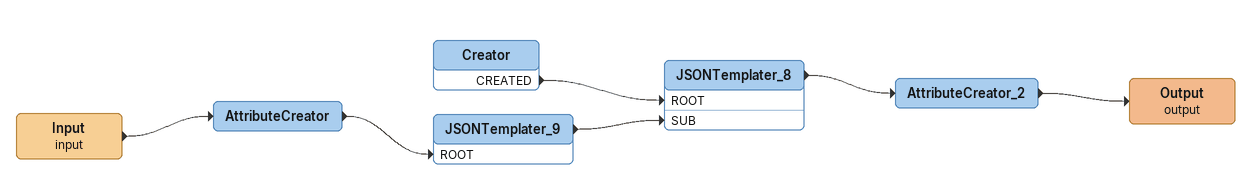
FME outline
Input (input)
    -> AttributeCreator
AttributeCreator
    -> JSONTemplater_9 [ROOT]
JSONTemplater_9
    -> JSONTemplater_8 [SUB]
Creator
    CREATED -> JSONTemplater_8 [ROOT]
JSONTemplater_8
    -> AttributeCreator_2
AttributeCreator_2
    -> Output (output)
Output (output)
